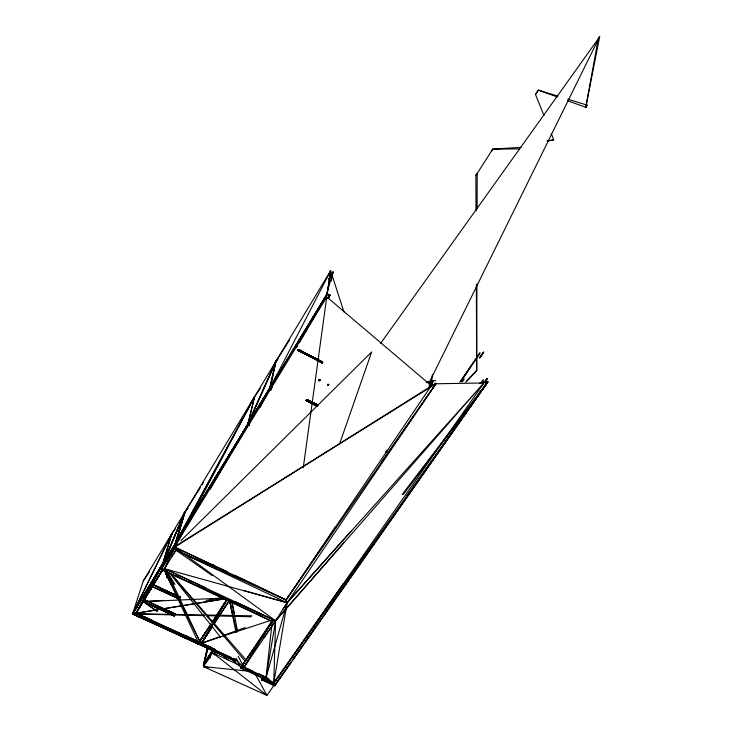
<?xml version="1.0" encoding="UTF-8"?>
<svg xmlns="http://www.w3.org/2000/svg" width="732" height="732" viewBox="0 0 732 732"><rect width="100%" height="100%" fill="white"/><g stroke="black" fill="none" stroke-linecap="round" stroke-linejoin="round"><path stroke-width="1.1" d="M466.586 381.363L476.697 370.483L476.907 283.934M477.099 208.776L477.182 173.475L475.873 175.506L476.02 210.88M318.182 405.226L307.037 399.599L315.922 404.137L316.004 404.942L315.318 405.327L306.342 400.706C305.958 398.601 308.63 400.587 306.443 400.788L317.413 406.205C313.241 406.406 315.428 402.143 317.871 404.988M319.015 380.768C321.238 380.53 318.566 378.471 318.914 380.686M266.723 681.693L274.784 685.838L261.571 679.808L262.907 677.347L261.571 679.808L273.768 683.212L275.589 620.782L287.145 602.765L435.897 383.778L483.907 382.946L273.768 683.212L274.784 685.838L487.805 382.067L402.06 494.704M328.211 384.218L328.65 384.913L327.662 384.602L328.458 385.215L327.643 385.343L328.65 384.913L327.909 384.346L327.872 385.462M432.356 374.692L431.752 381.29L429.336 385.105M200.257 487.713L184.427 512.821L175.47 543.135L254.544 396.735L254.224 398.986L254.544 396.735L260.363 388.418M262.907 677.347L261.571 679.808L264.883 679.159L266.109 677.402L272.295 620.791L240.663 667.95L273.768 683.212L487.805 382.067L403.478 494.237M343.958 311.914L330.626 270.785L327.067 294.346L269.614 388.939L277.355 374.052M303.268 467.73L326.756 296.918L430.663 385.142L428.732 387.987M254.233 399.004L254.544 396.735L175.094 544.086L270.401 386.917L277.483 373.933M182.643 516.902L184.967 511.915L175.47 543.135L247.764 424.67L248.788 421.577L247.883 424.642L210.121 489.342M254.214 398.977L254.544 396.735L170.885 555.112M299.324 342.786L327.149 294.392L330.626 270.785L143.316 580.879L132.584 613.947L234.185 660.365L132.584 613.947L181.847 532.256M343.134 583.88L273.768 683.212L266.109 677.402L266.21 676.697M268.69 679.104L266.109 677.402L275.589 620.782L344.003 542.467M244.79 669.213L273.768 683.212L287.145 602.765L286.102 599.929L234.606 575.196M567.693 99.149L587.229 105.161L585.801 107.32L598.181 38.888L599.673 36.6L585.801 107.32L567.876 100.833M331.303 281.015L333.033 272.094L331.193 274.967L333.033 272.094L326.124 295.618M248.825 421.605L247.8 424.597L175.177 544.123L182.643 530.169M282.927 609.152L287.145 602.765L483.907 382.946L275.589 620.782L272.185 621.468L161.095 569.441L184.427 512.821L183.97 514.98L184.427 512.821L187.831 508.292L184.427 512.821L162.129 565.388L136.024 613.242L214.851 649.33M212.655 650.126L174.774 632.741L199.296 644.389L199.507 643.382M330.626 270.785L269.614 388.939L275.433 362.157L289.533 340.06M259.869 407.834L270.254 387.878L276.055 361.123L248.093 423.755L247.764 424.67L249.511 425.493L247.8 424.597M174.765 632.805L199.26 644.444L200.422 642.65L136.024 613.242L162.211 565.424L184.967 511.915L184.455 514.129M171.407 535.778L171.892 533.573L175.277 529.099M210.487 657.135L204.804 662.515L203.405 665.351L207.412 647.6M274.097 685.17L266.924 695.4L203.496 666.632L207.989 648.168M269.614 388.939L276.055 361.123L247.883 424.642L231.797 452.092M199.26 644.444L199.543 643.327M249.456 425.466L247.764 424.67L254.544 396.735L247.883 424.642L175.47 543.135L180.996 534.488M203.441 665.297L204.96 661.719L212.362 650.483L203.441 665.297L207.678 647.875L203.405 665.351M204.53 663.64L204.804 662.515M327.259 293.642L247.764 424.67L327.067 294.346L329.867 295.042L328.082 297.961L329.775 294.996L327.259 293.642L175.387 543.098L182.14 532.53M262.797 678.052L266.109 677.402L287.145 602.765L351.699 530.444M266.393 630.481L272.295 620.791L240.663 667.95L243.985 667.291L275.589 620.782L161.095 569.441L174.683 547.143L174.866 546.511L161.095 569.441L164.526 568.718L174.683 547.143L184.967 511.915L162.211 565.424L132.922 612.913L163.355 562.322L132.693 613.928L159.85 625.869M175.177 544.123L184.427 512.821M173.603 584.905L167.042 571.619L200.422 642.65L132.693 613.928L162.211 565.424L171.892 533.573L133.032 612.885M339.657 443.656L371.664 351.955L180.831 540.765M298.839 349.667L298.18 350.381L322.025 362.807L322.455 362.111L298.29 349.539L297.933 350.116L322.355 362.788L322.611 362.386L297.878 349.969L298.839 349.667L322.483 362.724L322.153 361.882L298.473 349.548L298.043 350.253L322.318 361.983L322.025 362.807L298.345 350.482L298.839 349.667L321.604 361.745C322.446 363.548 320.643 361.059 321.348 362.459L298.18 350.381L298.656 349.594L322.199 362.816L322.611 362.386L298.125 349.567L298.043 350.253L322.199 362.816L322.556 362.248L321.485 362.587L321.97 361.8L298.72 350.61C299.644 348.395 298.839 352.147 299.013 349.777L298.345 350.482M297.997 349.631L322.62 362.523L299.251 350.042L298.72 350.61L299.15 349.905L298.043 350.253L298.29 349.539L322.355 362.788M171.123 535.705L171.892 533.573L132.693 613.928L204.42 615.649M174.335 547.188L175.094 545.102M183.814 515.081L184.967 511.915L175.735 543.199L170.437 554.463M162.211 565.424L163.026 563.301M274.198 365.341L275.433 362.157L278.325 358.616M274.399 365.378L276.055 361.123M246.94 425.731L275.433 362.157L277.611 359.494M170.025 537.709L171.892 533.573L161.296 568.801L176.119 544.269M264.023 637.609L275.589 620.782L164.526 568.718L168.287 560.639M172.047 552.568L174.866 546.511L171.791 552.568L174.125 547.536M173.42 549.586L174.866 546.511L171.947 552.559M429.345 382.314L599.673 36.6M430.782 385.856L433.408 380.805L428.302 388.344M296.478 347.727L297.613 345.751M315.135 315.163L327.149 294.392L329.775 294.996L327.899 298.638M210.871 647.179L201.501 643.218L212.289 624.78L201.501 643.218L214.842 649.302M227.13 599.6L213.46 622.859L227.057 599.563L212.289 622.173L226.929 599.49L212.189 622.173M132.693 613.928L162.44 564.39M247.764 424.67L270.437 387.027M142.575 602.509L136.134 613.215L132.584 613.947L327.149 294.392M151.698 620.114L136.024 613.242L142.484 602.528M148.806 592.316L162.779 569.386M159.786 574.327L162.797 569.459L157.956 577.2L162.806 569.459L141.377 604.486M162.751 569.432L136.134 613.215L225.575 598.684L136.024 613.242L162.843 569.423M175.387 543.098L270.218 387.759L272.46 387.42M132.922 612.913L162.513 564.427M178.489 540.372L326.756 296.918M254.599 649.851L243.985 667.291L266.109 677.402L240.663 667.95L272.185 621.468L209.553 591.721M205.701 587.75L164.526 568.718L175.89 550.107L174.683 547.143L430.059 386.871M322.611 362.386L321.247 362.322L321.604 361.745L298.894 350.619L299.251 350.042M321.604 361.745L299.059 350.591L299.306 350.18L321.604 361.745L321.192 362.184L299.187 350.527L321.449 361.782M327.982 298.683L329.757 295.792M266.421 630.334L272.295 620.791M270.254 387.878L248.011 423.718L270.254 387.878L270.877 390.037M159.905 574.126L162.833 569.395M149.355 591.419L153.491 584.749L159.786 587.412M171.773 556.723L175.89 550.107L216.471 568.197M298.473 349.548L322.455 362.111L321.348 362.459L321.787 361.754M321.833 362.761L322.318 361.983L321.65 362.688M261.434 638.752L272.185 621.468L243.985 667.291L252.064 670.713M174.564 594.283L180.493 597.303L179.322 599.169L152.338 586.643L180.456 597.358L174.527 594.347L180.493 597.303L153.455 584.813L180.456 597.358M202.032 484.868L203.295 482.891M163.565 600.478L143.216 601.603L174.344 615.941L175.506 614.093L168.534 610.634M175.094 544.086L191.537 518.164M142.502 602.646L144.36 599.737L175.506 614.093L168.506 610.68M519.738 148.889L492.718 149.145L491.401 151.231L492.737 149.127L521.047 147.333M198.189 643.886L211.026 624.048L198.189 643.886L205.436 632.53L198.189 643.886L230.9 657.281M328.75 278.8L329.976 276.879M141.55 604.202L143.252 601.539L175.47 614.157M492.737 149.127L475.873 175.506L477.182 173.475M205.344 632.549L198.079 643.904L174.664 632.768M210.962 624.057L198.079 643.904L201.611 643.19L208.876 631.808L201.501 643.218L220.689 636.364M281.838 369.742L269.532 388.893L271.243 389.781M479.936 357.902L483.642 352.138L479.753 357.774M269.715 388.052L273.42 382.342M327.817 298.601L329.675 295.746L328.229 297.512M174.701 551.946L175.89 550.107L286.102 599.929L435.897 383.778L175.836 545.898M236.052 660.2L201.611 643.19L212.664 626.153M229.244 600.588L213.89 624.259L229.317 600.615L224.221 608.136M201.501 643.218L212.692 626.162M221.393 607.981L226.975 599.508M203.652 664.272L208.318 659.248L203.679 664.217M212.802 650.373L204.768 662.57L210.468 657.171M209.078 667.63L203.496 666.632L212.637 652.779L239.227 665.196M266.768 676.295L264.883 679.159L267.875 680.275M461.068 381.601L479.927 352.989L459.861 382.104M543.977 115.574L535.485 94.474L538.359 90.118L557.921 96.139M214.696 654.911L216.553 652.102M143.316 580.879L149.602 571.436M585.783 107.339L587.229 105.161M535.485 94.474L538.386 90.127L557.345 97.008M428.312 388.363L433.408 380.805M235.558 601.75L275.589 620.782L174.683 547.143L286.102 599.929L335.375 527.04M385.929 452.266L387.21 450.372M429.208 385.041L431.752 381.29L426.17 382.507M385.956 452.056L387.237 450.162M286.102 599.929L432.026 384.657M434.588 385.114L435.869 383.229L433.93 384.446M460.684 381.29L479.927 352.989M214.76 654.628L216.571 651.992M483.34 379.588L481.903 381.354M381.262 462.441L435.897 383.778M479.707 357.756L483.642 352.138L479.643 357.692M482.379 383.12L483.687 381.244L479.661 383.394M484.502 382.598L486.469 379.789L484.374 382.497M292.571 659.907L303.048 644.956M304.356 643.089L321.385 618.805M323.352 615.996L333.829 601.054M335.137 599.188L341.03 590.779M342.338 588.912L346.273 583.303M347.581 581.437L352.824 573.961M354.132 572.095L360.025 563.686M361.334 561.819L365.268 556.21M366.576 554.344L371.161 547.801M373.119 545.001L383.605 530.059M384.913 528.184L390.806 519.784M392.114 517.908L396.049 512.308M397.357 510.442L402.591 502.966M403.899 501.1L409.801 492.691M411.11 490.824L415.035 485.215M416.343 483.349L420.927 476.807M422.895 474.007L433.371 459.055M434.68 457.189L440.582 448.78M441.89 446.913L445.815 441.314M447.124 439.438L452.367 431.972M453.675 430.105L459.568 421.696M460.876 419.829L464.811 414.221M466.119 412.354L470.703 405.812M472.671 403.012L483.806 387.127M292.626 659.871L336.006 598.136M337.315 596.269L487.805 382.067L407.001 495.546M465.881 412.272L469.194 407.614M472.506 402.957L475.809 398.3M477.804 395.5L483.093 388.052M380.613 343.4L598.2 38.869M462.34 381.775L464.335 379.002M478.82 393.404L480.192 391.574M484.987 385.178L487.732 381.528L483.834 382.406M263.072 677.292L261.681 679.104L264.71 680.659M485.124 381.418L487.219 378.709L485.032 381.354M485.106 381.409L487.219 378.709M482.159 382.937L483.687 381.244M465.799 382.113L476.697 370.483L476.331 284.977M298.043 350.253L298.656 349.594M297.878 349.969L298.125 349.567L322.574 362.633L297.915 349.722M298.894 350.619L299.306 350.18L297.933 350.116M321.348 362.459L321.97 361.8M321.485 362.587L322.153 361.882M213.781 653.822L216.187 651.672M261.571 679.808L263.282 679.131M240.663 667.95L242.383 667.273M223.882 635.23L245.202 627.617M201.611 643.19L270.529 620.443M426.729 382.479L435.595 380.411M553.731 139.803L547.033 141.093L553.758 139.867L551.214 133.535M206.214 600.478L223.123 597.605M223.169 598.126L143.216 601.603L157.115 611.275L143.216 601.603L174.381 615.887L167.427 612.409M204.082 614.971L132.327 613.691L231.065 658.846M206.36 615.008L251.909 615.822M206.699 615.703L251.094 616.765M203.496 666.632L249.548 671.253M321.192 362.184L322.62 362.523M164.526 568.718L287.145 602.765L175.89 550.107L212.271 575.617M243.417 590.376L287.145 602.765M307.385 399.965L306.598 399.727L316.132 404.476L306.745 399.635L307.349 399.828M306.342 400.706L315.465 405.327L306.269 400.596L315.465 405.327L306.269 400.596L307.147 400.587L306.36 399.983L307.339 400.285M306.36 399.983L316.004 404.942L306.36 399.983L316.087 404.787L306.461 399.837L318.109 405.107M315.025 404.64L316.004 404.942L306.232 400.294M314.98 404.952L315.767 405.199L306.269 400.596M327.662 384.602L328.567 385.078L327.579 384.757L328.174 385.416M315.218 404.339L316.123 404.631L315.492 404.146M318.85 380.1L319.728 380.558L318.932 379.945L319.911 380.256L319.17 379.679L319.93 379.789M319.143 380.805L318.804 380.265L319.838 380.42L318.932 379.945M328.695 384.593L327.771 384.456L328.65 384.913M315.089 405.208L317.185 406.095M152.375 586.588L179.358 599.115L173.429 596.104M150.582 604.641L143.252 601.539L174.381 615.887L167.418 612.428M317.734 404.997L306.745 399.635M132.584 613.947L162.897 627.242M136.024 613.242L151.744 620.077M144.323 599.792L175.506 614.093M153.491 584.749L180.493 597.303M174.683 547.143L227.341 571.756M175.89 550.107L216.031 568.846M220.899 596.717L223.983 598.163M256.877 613.572L260.985 615.502M183.531 636.611L185.599 637.581M190.759 639.997L197.988 643.382M200.056 644.352L227.945 657.409M175.671 575.627L179.77 577.575M187.987 581.473L192.095 583.431M197.228 585.865L207.495 590.742M185.169 635.403L200.422 642.65L164.718 570.512L171.05 583.88M163.538 627.461L172.725 631.835M184.949 635.275L200.422 642.65M157.353 624.533L161.424 626.473M211.941 564.317L214 565.305M226.005 656.238L228.055 657.235M258.103 673.467L266.109 677.402M306.278 400.139L315.108 404.485M306.461 399.837L316.132 404.476M167.39 612.474L174.344 615.941M210.45 648.945L235.704 661.673M297.869 349.841L322.574 362.633M319.619 379.551L319.966 379.935L319.317 379.597M319.17 379.679L319.911 380.256M327.909 384.346L328.686 384.748M327.579 384.757L328.458 385.215M318.804 380.265L319.445 380.759M327.543 384.922L328.32 385.334M270.84 681.629L273.768 683.212M212.637 652.779L266.924 695.4L255.12 673.678M220.158 653.456L228.906 660.511M231.385 658.919L240.791 667.245L236.097 658.132M233.81 658.205L243.985 667.291L238.156 656.238M170.739 573.522L246.327 660.282M170.629 573.623L245.183 661.289M169.559 572.964L220.314 636.941M166.649 570.869L174.939 584.456M199.296 644.389L164.544 570.521L170.849 583.971M270.218 387.759L270.84 389.57M165.597 570.942L167.207 577.594M236.82 632.366L229.839 601.146L232.282 613.279M165.514 570.942L166.878 577.539M229.656 601.073L235.933 632.045M232.053 602.244L234.267 613.389M231.953 602.207L237.561 631.194M333.033 272.094L329.226 279.084L333.033 272.094M329.867 295.042L328.082 297.961L329.867 295.042M431.999 384.108L428.806 388.838L431.999 384.108M435.869 383.229L434.57 385.105L435.869 383.229M291.263 661.774L274.884 685.125L291.318 661.746M487.732 381.528L485.115 385.261L487.732 381.528M216.16 651.773L213.717 654.088L216.16 651.764"/></g></svg>
